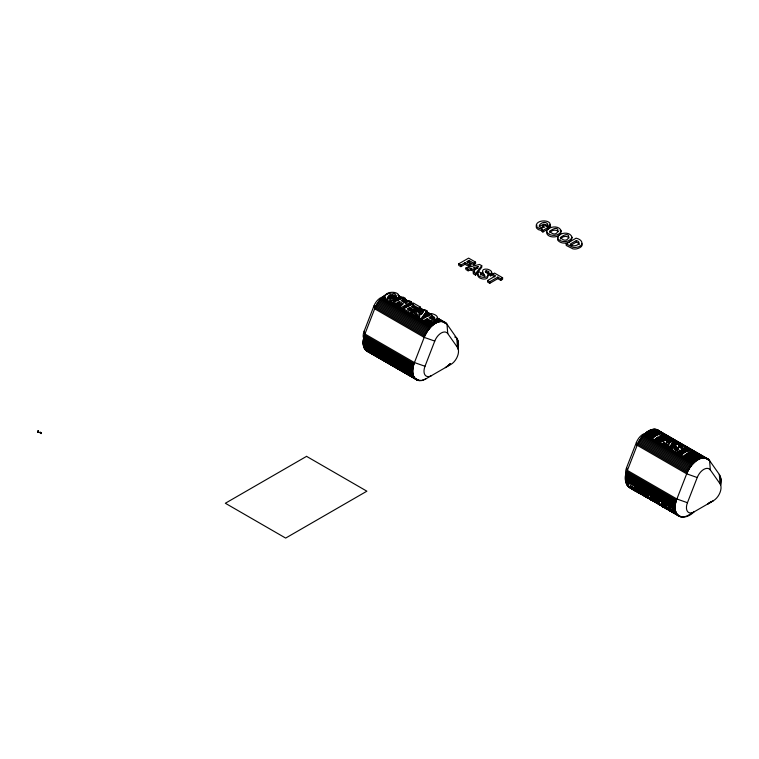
<?xml version="1.0" encoding="UTF-8"?>
<svg xmlns="http://www.w3.org/2000/svg" width="759" height="759" viewBox="0 0 759 759"><rect width="100%" height="100%" fill="white"/><g stroke="black" fill="none" stroke-linecap="round" stroke-linejoin="round"><path stroke-width="1.14" d="M38.007 432.099L38.13 430.865L38.434 432.279L37.95 432.307L38.149 430.884L38.016 432.345L38.007 431.586M39.847 432.402L39.933 432.658M40.711 433.417L40.92 432.696M41.185 433.512L41.1 432.658L41.233 433.588M40.815 432.991L41.29 432.972M40.398 432.602L40.17 432.924M40.72 433.323L40.73 432.81L40.815 433.56M39.81 432.307C39.829 432.402 40.303 432.81 40.284 432.061M38.358 431.074C38.273 433.436 37.694 429.822 38.358 431.406M425.865 378.874L421.624 380.506L417.165 380.088L367.024 351.189C361.54 347.366 362.887 339.377 364.927 333.988L364.178 331.152L373.931 305.962A10.607 6.129 -60 0 1 383.75 296.854M416.539 379.775C411.046 375.952 412.403 367.963 414.442 362.574L364.927 333.988M38.026 431.672L38.367 432.307L38.358 431.34M642.456 494.915C632.437 489.953 620.046 483.967 627.38 470.419L626.611 467.601L636.403 442.421A10.711 6.186 -60 0 1 645.378 433.332M697.227 477.534L686.677 473.825C689.514 465.599 700.766 452.326 709.57 460.58L710.329 469.954A10.711 6.186 -60 0 0 697.227 477.534L687.445 502.714A10.607 6.129 -60 0 0 687.436 511.386A10.607 6.129 -60 0 0 693.944 511.964C681.734 523.757 670.093 512.913 676.886 499.005L627.38 470.419M660.634 505.409L659.22 504.014L659.457 500.504L661.687 501.794L665.966 508.236L671.155 511.481M674.58 447.06L673.916 447.753C673.518 449.85 677.085 451.036 678.394 449.565C678.631 447.62 675.045 446.823 675.757 444.746C678.034 442.478 687.73 446.311 684.115 448.654L682.009 447.44L682.227 446.368L679.609 445.277L678.584 445.552L678.584 448.512M387.669 298.629C388.627 295.441 394.557 294.122 396.388 297.215L395.894 298.353L396.388 295.659C392.232 289.435 381.379 300.839 393.219 298.429L395.325 299.644L395.325 301.2C392.109 302.746 387.716 302.433 385.306 299.615A6.195 3.577 0 0 1 385.069 297.348M636.877 490.248C635.719 482.98 621.536 481.272 631.716 488.872M458.066 348.96L458.066 341.066L456.747 338.144L454.726 336.977M37.978 431.7L38.367 432.051M671.706 450.628L672.474 450.087L672.474 445.846C665.463 454.347 689.514 453.512 678.584 445.552M482.363 272.13L482.658 273.819L484.84 276.124M477.838 274.445C476.718 279.492 489.621 281.172 487.563 275.555M364.889 334.102L374.728 308.685M414.395 362.688L424.243 337.271M431.539 375.601A10.711 6.186 -60 0 1 425.002 366.265L434.755 341.085A10.607 6.129 -60 0 1 441.254 332.992A10.607 6.129 -60 0 1 447.753 333.581L457.506 347.499A10.711 6.186 -60 0 1 450.969 364.386L425.78 378.921M627.332 470.542L637.209 445.125M676.848 499.128L686.724 473.711M434.755 341.085L424.196 337.385L374.68 308.799C377.527 301.873 382.697 294.853 390.316 292.974A18.614 10.749 -60 0 0 388.655 293.42M424.196 337.385C426.994 329.188 438.266 315.915 446.994 324.226L447.753 333.581M686.677 473.825L637.162 445.239C640.141 437.146 650.387 424.461 659.59 431.416A18.719 10.806 -60 0 0 637.617 444.129M549.658 232.852C551.319 230.138 556.129 229.009 558.349 231.666M560.417 239.066C562.077 236.353 566.897 235.224 569.117 237.88M675.149 441.235L672.104 443.617L668.964 448.351L666.706 447.051L668.157 444.746L664.467 442.611L661.497 444.043L659.305 442.782L665.036 440.505L670.89 439.784L672.92 439.945L672.92 442.725M41.166 433.104L41.233 432.744M536.955 225.233L536.49 225.964A6.195 3.577 0 0 0 536.727 228.231L538.378 229.635L541.186 230.442M558.226 237.51L557.761 238.25A6.195 3.577 0 0 0 557.998 240.508C561.423 244.626 571.185 244 571.982 238.117M549.962 224.655L550.607 226.372L549.393 228.089L547.315 226.884L547.818 224.18C543.397 218.184 532.941 229.427 544.677 227.159L542.486 225.897L542.486 227.453M411.179 313.192L413.361 314.454L416.34 313.628L420.031 315.763L418.579 317.471L418.579 319.027L420.837 320.326L420.837 318.771L427.023 310.934L424.793 309.644L411.179 313.192L411.179 314.748L413.361 316.01L416.34 315.194L419.11 316.788M420.837 320.326L427.023 312.49L427.023 310.934M465.912 267.974L468.094 269.236L471.073 268.411L474.764 270.546L473.312 272.244L473.312 273.8L475.57 275.1L475.57 273.544L481.747 265.707L479.527 264.426L465.912 267.974L465.912 269.53L468.094 270.792L471.073 269.967L474.764 272.101M475.57 275.1L481.747 267.263L481.747 265.707M636.194 487.269C636.222 492.335 627.219 480.542 631.479 488.416C634.325 490.988 636.972 491.149 638.993 493.075M641.279 494.394L638.774 491.804L637.541 487.847L639.714 489.1L640.814 492.79L644.808 495.105L646.251 493.312M647.142 494.631L645.691 496.443L648.622 498.473M659.135 503.559L651.127 498.834L650.368 496.955L651.668 495.342M661.146 503.663C666.933 509.45 660.88 507.344 661.117 503.644L662.503 501.974M674.447 509.659L672.787 511.566L669.893 510.02L668.774 507.477L670.055 505.883M673.774 508.464L672.427 510.152L673.005 511.462M669.21 447.582C666.981 445.106 673.442 436.131 671.592 444.765L669.21 447.582L667.503 446.596M480.523 275.147L481.187 273.003L479.081 271.788C472.544 278.733 496.025 279.673 485.286 271.646L486.206 270.65L488.824 271.551L488.616 274.635L490.712 275.849L492.022 274.274L491.253 272.68M678.973 516.158L671.013 511.376L675.273 513.236L672.322 508.198L666.241 504.422L667.474 508.378L669.969 510.959M539.374 226.343L543.767 224.123L547.514 225.205M488.616 274.635L489.157 274.103M662.019 436.425L662.019 433.655L660.548 433.806L656.298 435.457L652.142 438.645L654.315 439.897L658.395 436.757L665.036 440.505M689.039 452.345L689.039 450.542L685.149 452.117L680.984 455.296L683.157 456.548L687.322 453.37L691.212 451.795L694.172 453.512L696.003 453.275M398.997 296.646L399.044 298.41L397.991 299.568L397.991 298.012C402.308 291.541 387.156 290.232 385.069 295.792A6.195 3.577 0 0 0 385.306 298.059C387.716 300.877 392.109 301.19 395.325 299.644M542.486 225.897L544.108 224.958L548.254 227.358L548.254 228.914L542.913 231.998L541.528 231.201L541.528 229.645L542.429 228.867L539.165 228.45L536.727 226.675A6.195 3.577 0 0 1 536.49 224.408C538.558 218.905 553.596 220.11 549.393 226.524L549.393 228.089M490.712 275.849L490.712 274.293C494.432 271.769 488.407 268.695 485.798 269.103A3.653 2.106 0 0 0 483.255 269.758C480.191 272.026 490.02 279.426 480.438 274.189L481.187 273.003M446.188 367.109L450.381 363.552A18.719 10.806 -60 0 1 446.188 367.109L445.324 367.641M708.697 503.388L711.249 501.424A18.719 10.806 -60 0 1 708.697 503.388L707.834 503.919L713.479 500.655A10.711 6.186 -60 0 0 720.044 483.777L719.333 474.489L709.523 460.523M662.531 439.148L664.22 438.285L660.083 435.894L660.083 437.981M688.195 515.276L713.479 500.655M475.57 262.14L473.739 263.193L468.967 260.441L466.681 261.751L470.817 264.141L470.817 265.697L469.128 266.675L464.992 264.284L460.912 266.646L458.74 265.394L458.74 263.828L468.616 258.126L475.57 262.14L475.57 263.696L473.739 264.749L468.967 261.997L467.449 262.87M402.431 304.776L399.433 303.05L395.173 305.507L393.001 304.255L393.001 302.699L402.877 296.997L405.05 298.249L405.05 299.805L402.204 301.446M458.74 263.828L460.912 265.09L464.992 262.728L469.128 265.119L470.817 264.141M393.001 302.699L395.173 303.951L399.433 301.494L403.427 303.799L399.168 306.257L399.168 307.812L401.34 309.074L411.217 303.372L411.217 301.807L409.044 300.555L405.259 302.746L401.255 300.431L405.05 298.249M399.168 306.257L401.34 307.509L411.217 301.807M403.247 308.619L410.752 312.945L410.752 314.501L403.247 310.175L403.247 308.619L413.133 302.917L420.514 307.177L420.514 308.733L418.693 309.786L413.475 306.778L412.061 307.594M541.528 229.645L542.913 230.442L548.254 227.358M408.057 309.909L409.67 308.979L414.461 311.74L416.15 310.763L416.15 309.207L414.461 310.184L409.67 307.414L407.251 308.818L412.573 311.892L412.573 313.448M420.514 307.177L418.693 308.23L413.475 305.222L411.359 306.446L416.15 309.207M410.752 312.945L412.573 311.892M492.686 274.132L494.507 273.079L502.6 277.747L502.6 279.303L500.779 280.356L497.819 278.648L489.764 283.297L487.591 282.044L487.591 280.488L495.646 275.84L492.686 274.132L492.686 275.688L494.659 276.826M421.691 319.264L431.577 313.562C444.319 316.807 433.076 324.51 427.412 318.476L423.864 320.516L421.691 319.264L421.691 320.82L423.864 322.072L427.412 320.032C429.907 322.509 436.823 323.77 437.611 319.283M487.591 280.488L489.764 281.741L497.819 277.092L500.779 278.8L502.6 277.747M430.789 318.476L433.256 319.065L434.774 318.192L434.414 317.215L432.061 315.791L429.101 317.499L432.26 319.416M430.087 318.486L432.061 317.347L434.803 319.245M566.205 243.886L576.081 238.184C583.605 239.721 584.06 246.419 576.47 247.33A5.55 3.207 0 0 1 572.817 247.263L566.205 243.886L566.205 245.442L572.817 248.819A5.55 3.207 0 0 0 576.47 248.886C578.861 248.43 583.643 246.504 581.811 243.402M576.423 240.489L570.199 244.085C572.941 248.667 584.051 243.165 576.423 240.489L576.423 242.045L571.091 245.129M659.059 438.142L661.032 437.004M682.493 447.146L679.286 445.296M660.083 435.894L662.36 435.144L667.142 437.896L668.964 437.668M485.542 272.424L487.572 272.367L489.194 273.591M666.649 443.977L666.649 441.842L671.563 440.96M474.242 269.094L478.17 268.012M419.509 314.311L422.459 313.505M687.91 450.448L687.91 448.597L686.079 448.835L689.039 450.542M662.825 506.67L661.914 506.272M414.442 362.574L425.002 366.265M676.886 499.005L687.445 502.714M630.757 488.132L629.467 487.572M644.628 496.168L641.687 494.137M650.795 499.726L647.977 497.847L645.881 492.667L643.717 491.415L644.808 495.105M652.712 500.826L649.619 499.204M660.207 505.162L651.953 500.067M673.318 512.733L672.142 512.211M668.034 509.678L662.171 506.452M670.292 510.987L668.556 510.143M681.829 447.801L683.337 448.465M367.024 351.189L369.756 352.034A18.719 10.806 -60 0 1 364.519 335.099L414.034 363.684A18.719 10.806 -60 0 0 425.002 379.348M547.315 225.328L549.393 226.524M576.423 242.045L578.662 243.402L579.316 244.74M488.616 273.079L490.712 274.293M473.312 272.244L475.57 273.544M657.313 429.746L708.052 459.034M656.649 429.509L708.602 459.489M655.937 429.328L709.105 460.001A18.719 10.806 -60 0 0 687.132 472.715L637.617 444.129M655.207 429.233L709.57 460.58M654.448 429.205L682.388 445.334M684.201 446.377L703.954 457.791M653.66 429.243L661.355 433.693M668.299 437.706L672 439.841M674.732 441.415L679.732 444.3M685.377 447.563L687.237 448.635M695.339 453.313L703.166 457.838M652.844 429.366L660.548 433.806M667.493 437.82L670.89 439.784M674.229 441.71L678.242 444.024M685.254 448.076L686.43 448.759M694.523 453.427L702.36 457.952M652.019 429.556L659.713 433.996M661.886 435.249L669.751 439.793M673.707 442.08L677.161 444.072M684.694 448.417L688.565 450.656M690.737 451.909L701.534 458.142M651.175 429.812L658.878 434.262M661.051 435.514L668.584 439.869M670.605 441.036L671.127 441.33M673.176 442.516L676.307 444.319M678.612 445.656L687.72 450.912M689.893 452.165L700.69 458.398M650.321 430.144L658.025 434.594M660.197 435.846L667.417 440.011M669.447 441.188L670.567 441.833M672.645 443.038L675.728 444.812M680.187 447.383L686.867 451.244M689.039 452.497L699.836 458.73M649.467 430.543L657.161 434.992M663.47 438.636L666.231 440.22M668.281 441.415L670.007 442.402M672.104 443.617L675.757 445.723M681.497 449.043L686.013 451.643M688.185 452.895L698.982 459.129M648.603 431.017L656.298 435.457M667.114 441.7L669.438 443.047M671.563 444.271L677.246 447.554M681.383 449.935L685.149 452.117M687.322 453.37L698.119 459.603M666.649 441.842L669.21 443.322M647.74 431.548L655.434 435.989M657.607 437.241L663.85 440.846M671.022 444.992L678.48 449.29M680.766 450.618L684.286 452.649M686.459 453.901L697.255 460.134M646.877 432.137L654.571 436.586M656.744 437.839L662.664 441.254M670.491 445.77L671.706 446.482M673.916 447.753L677.815 450.002M679.903 451.207L683.423 453.237M685.595 454.499L696.392 460.722M646.023 432.801L653.727 437.241M655.899 438.493L661.487 441.719M663.632 442.962L667.759 445.343M669.96 446.615L671.193 447.326M674.182 449.053L675.965 450.087M678.783 451.709L682.569 453.891M684.741 455.153L695.538 461.387M645.188 433.512L652.882 437.952M655.055 439.205L660.33 442.25M662.493 443.503L667.199 446.216M669.429 447.506L671.06 448.446M677.284 452.041L681.734 454.613M683.906 455.865L694.694 462.098M672.474 450.087L674.58 451.301M644.363 434.281L672.066 450.277M674.637 451.757L693.868 462.867M643.547 435.097L693.062 463.683M642.759 435.96L692.274 464.546M397.801 295.128L403.057 298.164M404.49 298.942L409.12 301.665M410.553 302.443L413.579 304.198M419.642 307.699L424.072 310.289M425.714 311.19L431.776 314.691M437.203 317.879L445.495 322.67M398.551 295.697L402.593 298.031M404.613 299.198L408.655 301.532M410.676 302.699L413.304 304.207M419.774 307.955L423.816 310.289M426.435 311.797L431.492 314.71M437.554 318.211L446.045 323.116M398.456 295.868L402.08 297.974M404.519 299.369L408.56 301.702M410.581 302.869L412.602 304.036M419.67 308.116L423.712 310.45M426.748 312.205L431.387 314.89M437.45 318.391L446.548 323.638A18.614 10.749 -60 0 0 424.651 336.284L375.136 307.699A18.614 10.749 -60 0 1 387.802 293.742M398.731 296.352L401.767 298.097M403.788 299.264L407.83 301.598M419.955 308.6L423.996 310.934M426.017 312.101L430.059 314.435M437.127 318.514L442.184 321.437M442.952 321.892L446.994 324.226M642 436.871L691.515 465.457M398.978 296.902L402.014 298.648M404.035 299.814L407.061 301.57M410.097 303.315L412.118 304.482M419.196 308.571L423.237 310.905M426.264 312.651L430.306 314.985M437.383 319.074L441.425 321.399M399.206 297.528L401.226 298.695M404.262 300.441L407.289 302.196M409.31 303.363L411.331 304.53M419.414 309.198L422.45 310.943M426.492 313.277L429.518 315.032M437.601 319.691L440.637 321.446M398.399 297.642L400.42 298.809M402.441 299.976L406.482 302.31M414.566 306.978L421.643 311.057M425.685 313.391L428.712 315.146M431.748 316.892L434.774 318.647M436.795 319.814L439.831 321.56M641.27 437.82L690.775 466.406M395.894 296.797L397.991 298.012M392.526 294.909L396.568 297.243M398.589 298.41L400.61 299.577M402.631 300.744L406.672 303.078M408.693 304.245L410.714 305.412M412.735 306.579L420.818 311.247M424.86 313.581L428.901 315.915M431.928 317.66L434.964 319.416M436.985 320.583L439.006 321.75M640.568 438.806L690.073 467.392M391.682 295.166L396.739 298.088M403.807 302.167L405.828 303.334M407.849 304.501L409.869 305.668M412.905 307.423L419.974 311.503M425.031 314.425L428.057 316.171M431.093 317.917L433.114 319.084M436.15 320.839L438.171 322.006M390.838 295.498L398.921 300.166M407.004 304.833L409.025 306M415.088 309.501L419.129 311.835M424.177 314.748L427.213 316.503M435.296 321.171L437.317 322.338M639.894 439.831L689.409 468.417M389.974 295.896L398.058 300.564M406.141 305.232L408.162 306.399M415.239 310.478L418.266 312.234M424.328 315.735L426.349 316.901M434.442 321.56L436.463 322.727M389.111 296.361L397.204 301.029M405.287 305.697L407.308 306.864M412.355 309.776L416.397 312.11M423.475 316.199L425.495 317.366M433.579 322.025L435.6 323.192M639.268 440.875L688.774 469.46M388.257 296.892L392.299 299.226M398.361 302.727L401.388 304.473M404.424 306.228L406.444 307.395M408.465 308.562L414.528 312.053M422.611 316.721L424.632 317.888M427.659 319.643L434.736 323.723M638.67 441.947L688.185 470.533M387.394 297.481L390.43 299.236M393.456 300.981L395.477 302.148M397.498 303.315L401.539 305.649M403.56 306.816L405.581 307.983M408.617 309.738L414.68 313.23M425.79 319.653L433.882 324.321M638.129 443.028L687.635 471.614M383.513 296.389L385.534 297.556M396.653 303.97L400.695 306.304M415.847 315.051L418.883 316.807M425.951 320.886L433.028 324.975M418.579 317.471L420.837 318.771M382.678 297.101L384.699 298.268M390.762 301.759L393.788 303.515M395.809 304.682L399.851 307.016M401.872 308.182L403.892 309.349M413.997 315.184L419.053 318.097M425.116 321.598L432.184 325.687M381.853 297.86L431.368 326.446M381.046 298.676L430.562 327.262M380.259 299.539L429.774 328.125M379.5 300.45L429.015 329.036M378.769 301.399L428.285 329.985M378.067 302.386L427.583 330.971M377.403 303.401L426.919 331.987M376.777 304.444L426.283 333.03M376.189 305.507L425.695 334.093M375.639 306.598L425.154 335.184M626.611 472.639L676.127 501.234M626.308 473.749L675.823 502.335M626.061 474.849L675.567 503.435M625.862 475.931L675.377 504.517M625.72 476.994L675.235 505.579M625.634 478.028L675.149 506.623M625.606 479.043L675.121 507.629M625.634 480.02L675.149 508.606M625.72 480.959L630.387 483.654M632.997 485.172L675.235 509.555M625.862 481.861L628.86 483.597M634.752 487.003L637.674 488.682M639.846 489.934L643.841 492.249M646.013 493.502L647.92 494.602L649.438 498.369L651.526 500.314M647.92 494.602L647.797 493.767L659.305 501.177M662.095 502.79L666.364 505.257M673.186 509.185L675.368 510.446M626.052 482.724L628.253 483.995M635.672 488.274L637.864 489.546M640.036 490.798L644.04 493.103M646.213 494.356L648.12 495.456M655.311 498.872L655.51 499.726L659.191 501.851M662.598 503.824L666.563 506.111M668.774 507.477L672.427 510.152L668.983 508.169M674.058 510.437L675.567 511.31M650.368 496.955L655.51 499.726M626.308 483.53L628.006 484.508M630.406 485.902L634.002 487.971M636.346 489.327L638.12 490.352M640.292 491.604L644.287 493.91M646.459 495.162L648.366 496.272M650.539 497.524L659.125 502.477M663.167 504.811L666.81 506.917M674.561 511.395L675.814 512.116M626.611 484.289L627.987 485.086M630.207 486.367L638.423 491.101M640.596 492.363L644.59 494.669M646.763 495.921L648.67 497.022M650.842 498.284L659.106 503.046M661.127 504.213L661.725 504.564M663.783 505.75L667.114 507.676M669.286 508.928L672.863 510.997M674.979 512.211L676.117 512.875M626.962 484.992L628.158 485.675M630.368 486.955L638.774 491.804M647.123 496.623L649.03 497.724M661.174 504.735L662.379 505.437M664.457 506.632L667.474 508.378M669.647 509.631L672.901 511.509M675.197 512.828L676.478 513.577M627.37 485.627L628.499 486.282M630.672 487.534L639.182 492.449M647.522 497.268L649.438 498.369M655.918 501.604L659.22 504.014M661.279 505.209L663.081 506.244M665.188 507.467L667.882 509.014M675.244 513.274L676.886 514.213M627.826 486.215L629.021 486.908M631.232 488.179L659.343 504.412M660.766 505.228L668.337 509.602M669.855 510.475L680.975 516.898M628.329 486.728L636.497 491.585M637.664 492.117L679.609 516.471M643.452 495.646L647.446 497.951M659.03 504.64L660.017 505.209M364.168 336.218L413.683 364.804M363.865 337.319L413.38 365.904M363.618 338.419L413.124 367.005M363.419 339.51L412.934 368.096M363.276 340.573L412.792 369.159M363.191 341.616L412.706 370.202M363.163 342.632L412.678 371.217M363.191 343.609L412.706 372.195M363.276 344.558L412.792 373.143M363.419 345.459L412.934 374.045M363.618 346.313L413.124 374.899M363.865 347.129L413.38 375.714M364.168 347.888L413.683 376.473M364.529 348.59L414.034 377.176M364.927 349.235L414.442 377.821M371.777 353.201L377.84 356.702M379.861 357.868L381.881 359.035M388.959 363.125L390.98 364.292M393.001 365.458L395.022 366.625M402.09 370.705L404.111 371.872M414.215 377.707L419.272 380.62M365.383 349.814L418.541 380.515M365.885 350.335L415.401 378.931M366.436 350.8L417.839 380.344M665.615 508.407L666.355 508.872M680.396 451.738L678.584 449.508M560.199 230.413C563.984 236.855 550.275 239.227 547.23 234.294A6.195 3.577 0 0 1 546.992 232.026M710.329 469.954L720.044 483.777M446.956 324.159L456.795 338.21M719.295 474.422L720.936 479.119L720.595 485.257A18.719 10.806 -60 0 0 719.703 475.068M636.403 442.421L637.162 445.239M373.931 305.962L374.68 308.799M456.747 338.144L457.506 347.499M668.157 444.746L668.157 447.819M542.913 230.442L542.913 231.998M500.779 278.8L500.779 280.356M497.819 277.092L497.819 278.648M489.764 281.741L489.764 283.297M486.206 270.65L486.206 272.206M473.739 263.193L473.739 264.749M471.073 268.411L471.073 269.967M469.128 265.119L469.128 266.675M468.967 260.441L468.967 261.997M468.094 269.236L468.094 270.792M464.992 262.728L464.992 264.284M460.912 265.09L460.912 266.646M432.061 315.791L432.061 317.347M427.412 318.476L427.412 320.032M423.864 320.516L423.864 322.072M418.693 308.23L418.693 309.786M416.34 313.628L416.34 315.194M414.461 310.184L414.461 311.74M413.475 305.222L413.475 306.778M413.361 314.454L413.361 316.01M409.67 307.414L409.67 308.979M401.34 307.509L401.34 309.074M399.433 301.494L399.433 303.05M395.173 303.951L395.173 305.507M687.426 515.693A18.614 10.749 -60 0 1 676.478 500.115L626.972 471.529A18.614 10.749 -60 0 0 631.46 488.312M625.748 474.128A10.607 6.129 -60 0 1 626.611 467.601M676.658 448.057A3.653 2.106 0 0 1 679.191 447.402M457.155 338.789A18.719 10.806 -60 0 1 458.066 348.96M363.229 337.195A10.711 6.186 -60 0 1 364.178 331.152M549.658 231.296C558.197 240.688 562.893 221.429 549.658 231.296M560.417 237.51C568.956 246.903 573.652 227.643 560.417 237.51M561.28 231.106C559.127 236.229 550.768 236.704 547.23 232.738A6.195 3.577 0 0 1 546.992 230.47C549.914 225.916 559.62 225.366 561.28 231.106M572.039 237.32C569.895 242.444 561.527 242.918 557.998 238.952A6.195 3.577 0 0 1 557.761 236.685C560.673 232.131 570.379 231.58 572.039 237.32M423.465 311.693L421.084 314.501L418.522 313.021L423.465 311.693M478.198 266.466L475.817 269.284L473.255 267.804L478.198 266.466M306.56 456.358L225.338 503.255L285.659 538.084L366.882 491.187L306.56 456.358M632.949 488.445L632.19 488.407A18.614 10.749 -60 0 0 632.949 488.445M394.765 293.372L394.101 293.126A18.614 10.749 -60 0 1 394.765 293.372"/></g></svg>
